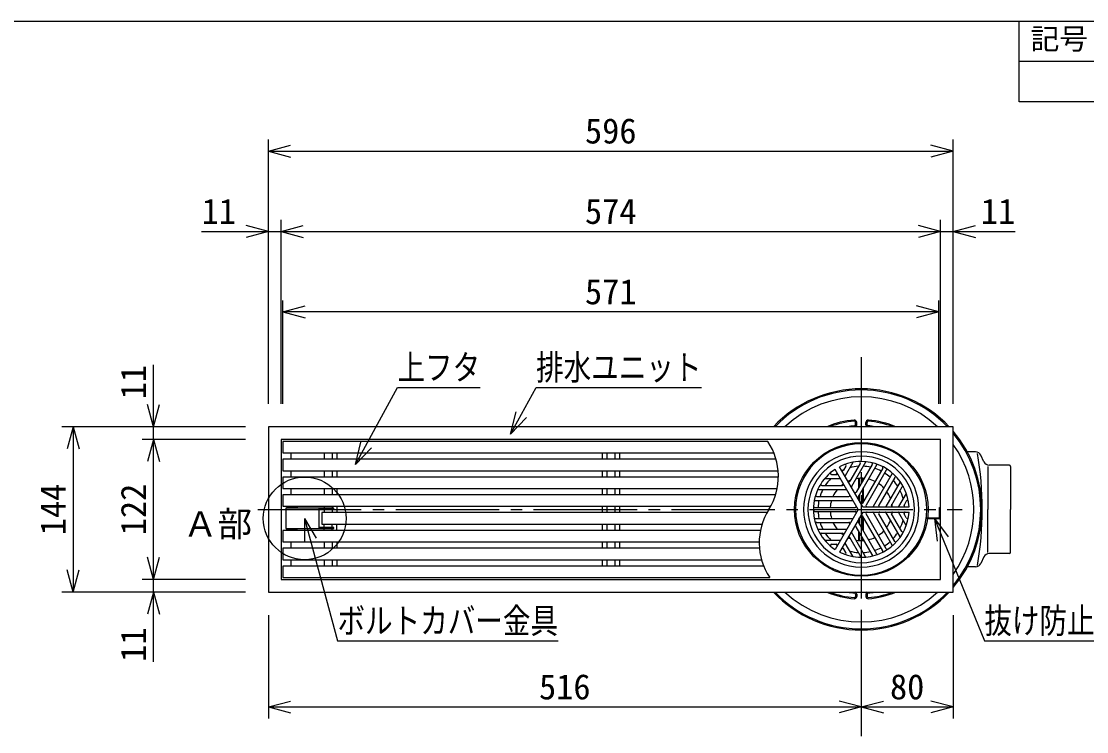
# Model space of a CAD drawing. Units: millimetres, scale not verified. Extents: x -1365 to 1365, y -930 to 870.
# Drawn here: x -574 to 354, y 251 to 870 of the extents above; entities that cross this region are included whole.
import ezdxf
from ezdxf.enums import TextEntityAlignment as Align

# ---------------------------------------------------------------- set-up
doc = ezdxf.new("R2010")
doc.units = ezdxf.units.MM
doc.header["$LTSCALE"] = 10
doc.linetypes.add('CHAIN2', pattern=[12, 9, -1, 1, -1])
for name, color, linetype in [('0-0_計極細', 2, 'Continuous'), ('0-1_計細線', 3, 'Continuous'), ('0-5_寸法線', 7, 'Continuous'), ('0-7_枠細線', 5, 'Continuous'), ('0-8_枠中線', 5, 'Continuous')]:
    doc.layers.add(name, color=color, linetype=linetype)
doc.styles.add('ＭＳ ゴシック', font='')
doc.styles.get('ＭＳ ゴシック').set_extended_font_data('MS Gothic')

msp = doc.modelspace()

# ---------------------------------------------------------------- linework, layer by layer
at = {"layer": '0-0_計極細', "linetype": 'CHAIN2'}
for p, q in [((157.61, 577.48), (157.61, -213.78)), ((-367.57, 444.95), (245.46, 444.95))]:
    msp.add_line(p, q, dxfattribs=at)
at = {"layer": '0-0_計極細'}
for p, q in [((-338.89, 494.2), (-338.89, 488.7)), ((-309.84, 494.2), (-309.84, 488.7)), ((-302.94, 494.2), (-302.94, 488.7)), ((-298.89, 494.2), (-298.89, 488.7)), ((-67.89, 494.2), (-67.89, 488.7)), ((-63.84, 494.2), (-63.84, 488.7)), ((-56.94, 494.2), (-56.94, 488.7)), ((-52.89, 494.2), (-52.89, 488.7)), ((144.24, 482.59), (142.25, 479.14)), ((150.16, 485.81), (143.56, 474.37)), ((156.72, 485.12), (147.76, 469.61)), ((161.39, 486.2), (149.06, 464.84)), ((167.2, 484.21), (153.26, 460.07)), ((171.12, 483.98), (154.57, 455.31)), ((-338.89, 478.7), (-338.89, 473.2)), ((-309.84, 478.7), (-309.84, 473.2)), ((-302.94, 478.7), (-302.94, 473.2)), ((-298.89, 478.7), (-298.89, 473.2)), ((-67.89, 478.7), (-67.89, 473.2)), ((-63.84, 478.7), (-63.84, 473.2)), ((-56.94, 478.7), (-56.94, 473.2)), ((-52.89, 478.7), (-52.89, 473.2)), ((131.75, 475.38), (135.74, 475.38)), ((176.36, 481.01), (158.77, 450.54)), ((179.4, 479.26), (161.81, 448.78)), ((184.59, 476.2), (168.04, 447.53)), ((123.32, 465.84), (141.24, 465.84)), ((126, 471.86), (139.21, 471.86)), ((155.6, 464.12), (155.6, 472.04)), ((156.1, 464.99), (156.1, 472.07)), ((159.11, 470.21), (159.11, 472.07)), ((159.61, 471.08), (159.61, 472.04)), ((159.61, 452.01), (159.61, 464.05)), ((186.75, 472.92), (172.82, 448.78)), ((191.37, 468.89), (179.04, 447.53)), ((192.78, 464.3), (183.82, 448.78)), ((-338.89, 463.2), (-338.89, 457.7)), ((-309.84, 463.2), (-309.84, 457.7)), ((-302.94, 463.2), (-302.94, 457.7)), ((-298.89, 463.2), (-298.89, 457.7)), ((-67.89, 463.2), (-67.89, 457.7)), ((-63.84, 463.2), (-63.84, 457.7)), ((-56.94, 463.2), (-56.94, 457.7)), ((-52.89, 463.2), (-52.89, 457.7)), ((118.87, 456.31), (146.74, 456.31)), ((120.05, 462.33), (144.72, 462.33)), ((155.6, 453.01), (155.6, 457.1)), ((156.1, 452.14), (156.1, 457.97)), ((159.11, 451.14), (159.11, 463.18)), ((196.66, 458.97), (190.05, 447.53)), ((-342.39, 447.1), (-333.39, 447.1)), ((-342.39, 447.1), (-342.39, 446.1)), ((-338.89, 447.7), (-338.89, 447.1)), ((-333.39, 447.1), (-333.39, 446.1)), ((-309.84, 447.7), (-309.84, 446.1)), ((-302.94, 447.7), (-302.94, 446.1)), ((-298.89, 447.7), (-298.89, 442.2)), ((-67.89, 447.7), (-67.89, 442.2)), ((-63.84, 447.7), (-63.84, 442.2)), ((-56.94, 447.7), (-56.94, 442.2)), ((-52.89, 447.7), (-52.89, 442.2)), ((117.06, 446.78), (152.25, 446.78)), ((117.11, 452.8), (150.22, 452.8)), ((196.82, 452.23), (194.83, 448.78)), ((-309.84, 445.1), (-309.84, 442.2)), ((-302.94, 445.1), (-302.94, 442.2)), ((117.06, 443.27), (152.25, 443.27)), ((117.11, 437.24), (150.22, 437.24)), ((155.6, 432.94), (155.6, 437.03)), ((156.1, 432.07), (156.1, 437.9)), ((176.36, 409.03), (158.77, 439.5)), ((159.11, 426.86), (159.11, 438.9)), ((159.61, 425.99), (159.61, 438.03)), ((179.4, 410.78), (161.81, 441.26)), ((184.59, 413.84), (168.04, 442.51)), ((186.75, 417.12), (172.82, 441.26)), ((191.37, 421.15), (179.04, 442.51)), ((192.78, 425.74), (183.82, 441.26)), ((196.66, 431.07), (190.05, 442.51)), ((196.82, 437.81), (194.83, 441.26)), ((216.61, 436.77), (216.61, 437.77)), ((-342.39, 427.3), (-342.39, 428.3)), ((-342.39, 427.3), (-333.39, 427.3)), ((-338.89, 427.3), (-338.89, 426.7)), ((-333.39, 427.3), (-333.39, 428.3)), ((-309.84, 429.3), (-309.84, 432.2)), ((-309.84, 426.7), (-309.84, 428.3)), ((-302.94, 429.3), (-302.94, 432.2)), ((-302.94, 426.7), (-302.94, 428.3)), ((-298.89, 426.7), (-298.89, 432.2)), ((-67.89, 432.2), (-67.89, 426.7)), ((-63.84, 432.2), (-63.84, 426.7)), ((-56.94, 432.2), (-56.94, 426.7)), ((-52.89, 432.2), (-52.89, 426.7)), ((118.87, 433.73), (146.74, 433.73)), ((120.05, 427.71), (144.72, 427.71)), ((167.2, 405.83), (153.26, 429.97)), ((171.12, 406.06), (154.57, 434.74)), ((123.32, 424.2), (141.24, 424.2)), ((126, 418.18), (139.21, 418.18)), ((156.72, 404.92), (147.76, 420.44)), ((161.39, 403.84), (149.06, 425.2)), ((155.6, 418), (155.6, 425.92)), ((156.1, 417.97), (156.1, 425.05)), ((159.11, 417.97), (159.11, 419.84)), ((159.61, 418), (159.61, 418.97)), ((-338.89, 416.7), (-338.89, 411.2)), ((-309.84, 416.7), (-309.84, 411.2)), ((-302.94, 416.7), (-302.94, 411.2)), ((-298.89, 416.7), (-298.89, 411.2)), ((-67.89, 416.7), (-67.89, 411.2)), ((-63.84, 416.7), (-63.84, 411.2)), ((-56.94, 416.7), (-56.94, 411.2)), ((-52.89, 416.7), (-52.89, 411.2)), ((131.75, 414.67), (135.74, 414.67)), ((144.24, 407.46), (142.25, 410.9)), ((150.16, 404.23), (143.56, 415.67)), ((-338.89, 401.2), (-338.89, 395.7)), ((-309.84, 401.2), (-309.84, 395.7)), ((-302.94, 401.2), (-302.94, 395.7)), ((-298.89, 401.2), (-298.89, 395.7)), ((-67.89, 401.2), (-67.89, 395.7)), ((-63.84, 401.2), (-63.84, 395.7)), ((-56.94, 401.2), (-56.94, 395.7)), ((-52.89, 401.2), (-52.89, 395.7))]:
    msp.add_line(p, q, dxfattribs=at)
for centre, radius, start, end in [((31.18, 473.95), 54.31, 327.72738, 33.84606), ((157.61, 445.02), 50.15, 90, 270), ((157.61, 445.02), 50.15, 270, 90), ((143.38, 483.09), 1, 330, 110.49823), ((157.61, 445.02), 37.63, 93.596, 105.50678), ((150.6, 485.56), 0.502, 99.81001, 150), ((155.85, 485.62), 1, 330, 92.48216), ((157.61, 445.02), 37.63, 77.4576, 87.38711), ((157.61, 445.02), 37.63, 77.4576, 87.38711), ((161.83, 485.95), 0.502, 84.11294, 150), ((166.33, 484.72), 1, 330, 77.60597), ((171.55, 483.73), 0.502, 70.18513, 150), ((175.49, 481.52), 1, 330, 63.89345), ((131.75, 476.38), 1, 129.50177, 270), ((157.61, 445.02), 37.63, 123.68035, 126.22848), ((135.74, 476.38), 1, 270, 30), ((141.38, 479.64), 1, 210, 330), ((157.61, 445.02), 37.63, 113.77152, 116.31965), ((143.99, 474.12), 0.502, 150, 210), ((157.61, 445.02), 37.63, 62.67477, 71.92708), ((157.61, 445.02), 37.63, 48.07292, 57.32523), ((180.27, 478.76), 1, 56.10655, 150), ((184.15, 476.45), 0.502, 330, 49.81487), ((187.62, 472.42), 1, 42.39403, 150), ((123.32, 466.85), 1, 147.51784, 270), ((126, 471.36), 0.502, 90, 140.18999), ((157.61, 445.02), 37.63, 134.49322, 146.404), ((139.21, 471.36), 0.502, 30, 90), ((157.61, 445.02), 27.09, 124.78019, 129.77896), ((141.24, 466.85), 1, 270, 30), ((146.89, 470.11), 1, 210, 330), ((157.61, 445.02), 27.09, 110.22104, 115.21981), ((149.5, 464.59), 0.502, 150, 210), ((157.61, 445.02), 27.09, 84.62432, 99.70902), ((157.61, 445.02), 27.09, 84.62432, 90), ((157.61, 445.02), 27.09, 63.71622, 76.68065), ((157.61, 445.02), 27.09, 43.31935, 56.28378), ((157.61, 445.02), 37.63, 32.61289, 42.5424), ((190.94, 469.14), 0.502, 330, 35.88706), ((193.65, 463.8), 1, 27.51784, 150), ((118.87, 457.31), 1, 162.39403, 270), ((120.05, 461.83), 0.502, 90, 155.88706), ((157.61, 445.02), 37.63, 152.61289, 162.5424), ((157.61, 445.02), 27.09, 140.29098, 155.37568), ((144.72, 461.83), 0.502, 30, 90), ((146.74, 457.31), 1, 270, 30), ((152.39, 460.58), 1, 210, 330), ((155, 455.06), 0.502, 150, 210), ((157.61, 445.02), 27.09, 20.29098, 35.37568), ((157.61, 445.02), 37.63, 14.49322, 26.40401), ((117.06, 447.78), 1, 176.10043, 269.99386), ((117.11, 452.3), 0.502, 89.99378, 169.80868), ((157.61, 445.02), 37.63, 168.07292, 177.32523), ((157.61, 445.02), 27.09, 163.31935, 176.28378), ((150.22, 452.3), 0.502, 30, 90), ((152.25, 447.78), 1, 270, 30), ((157.9, 451.04), 1, 210, 330), ((157.9, 451.04), 1, 253.22135, 330), ((162.68, 448.28), 1, 150, 270), ((167.6, 447.78), 0.502, 270, 330), ((173.68, 448.28), 1, 150, 270), ((178.61, 447.78), 0.502, 270, 330), ((184.69, 448.28), 1, 150, 270), ((157.61, 445.02), 27.09, 4.78019, 9.77896), ((189.62, 447.78), 0.502, 270, 330), ((195.7, 448.28), 1, 150, 270), ((157.61, 445.02), 37.63, 3.68035, 6.22848), ((197.69, 451.73), 1, 9.50177, 150), ((123.03, 415.95), 54.31, 147.72738, 213.84606), ((117.06, 442.26), 1, 90, 183.89345), ((117.11, 437.75), 0.502, 190.17883, 269.99383), ((157.61, 445.02), 37.63, 182.67477, 191.92708), ((157.61, 445.02), 27.09, 183.71622, 196.68065), ((150.22, 437.75), 0.502, 270, 330), ((152.25, 442.26), 1, 330, 90), ((157.9, 439), 1, 30, 150), ((157.9, 439), 1, 30, 106.77865), ((162.68, 441.76), 1, 90, 210), ((167.6, 442.26), 0.502, 30, 90), ((173.68, 441.76), 1, 90, 210), ((178.61, 442.26), 0.502, 30, 90), ((184.69, 441.76), 1, 90, 210), ((157.61, 445.02), 27.09, 350.22104, 355.21981), ((189.62, 442.26), 0.502, 30, 90), ((195.7, 441.76), 1, 90, 210), ((157.61, 445.02), 37.63, 353.77152, 356.31965), ((197.69, 438.31), 1, 210, 350.49823), ((118.87, 432.73), 1, 90, 197.60597), ((120.05, 428.21), 0.502, 204.11294, 270), ((157.61, 445.02), 37.63, 197.4576, 207.38711), ((157.61, 445.02), 27.09, 204.62432, 219.70902), ((144.72, 428.21), 0.502, 270, 330), ((146.74, 432.73), 1, 330, 90), ((152.39, 429.47), 1, 30, 150), ((155, 434.99), 0.502, 150, 210), ((157.61, 445.02), 27.09, 324.62432, 339.70902), ((157.61, 445.02), 37.63, 333.596, 345.50678), ((123.32, 423.2), 1, 90, 212.48216), ((157.61, 445.02), 37.63, 213.59599, 225.50678), ((139.21, 418.68), 0.502, 270, 330), ((157.61, 445.02), 27.09, 230.22104, 235.21981), ((141.24, 423.2), 1, 330, 90), ((146.89, 419.93), 1, 30, 150), ((157.61, 445.02), 27.09, 244.78019, 249.77896), ((149.5, 425.45), 0.502, 150, 210), ((157.61, 445.02), 27.09, 260.29098, 275.37568), ((157.61, 445.02), 27.09, 283.31935, 296.28378), ((157.61, 445.02), 27.09, 303.71622, 316.68065), ((157.61, 445.02), 37.63, 317.4576, 327.38711), ((190.94, 420.9), 0.502, 324.11294, 30), ((193.65, 426.24), 1, 210, 332.48216), ((131.75, 413.66), 1, 90, 230.49823), ((157.61, 445.02), 37.63, 233.77152, 236.31965), ((135.74, 413.66), 1, 330, 90), ((141.38, 410.4), 1, 30, 150), ((157.61, 445.02), 37.63, 243.68035, 246.22848), ((143.99, 415.92), 0.502, 149.99998, 210.00002), ((157.61, 445.02), 37.63, 254.49322, 266.404), ((157.61, 445.02), 37.63, 272.61289, 282.5424), ((157.61, 445.02), 37.63, 288.07292, 297.32523), ((175.49, 408.53), 1, 296.10655, 30), ((157.61, 445.02), 37.63, 302.67477, 311.92708), ((180.27, 411.29), 1, 210, 303.89345), ((184.15, 413.59), 0.502, 310.18513, 30), ((187.62, 417.62), 1, 210, 317.60597), ((143.38, 406.95), 1, 249.50177, 30), ((150.6, 404.48), 0.502, 210, 260.18999), ((155.85, 404.42), 1, 267.51784, 30), ((161.83, 404.1), 0.502, 210, 275.88706), ((166.33, 405.33), 1, 282.39403, 30), ((171.55, 406.31), 0.502, 210, 289.81487)]:
    msp.add_arc(centre, radius, start, end, dxfattribs=at)
at = {"layer": '0-1_計細線'}
for p, q in [((152.61, 518.78), (152.61, 520.78)), ((153.61, 518.78), (153.61, 520.78)), ((161.61, 518.78), (161.61, 520.78)), ((162.61, 518.78), (162.61, 520.78)), ((-345.89, 504.2), (-345.89, 494.2)), ((76.29, 504.2), (-345.89, 504.2)), ((-345.89, 494.2), (81.58, 494.2)), ((257.14, 495.02), (249.94, 495.02)), ((264.37, 486.39), (261.66, 492.15)), ((-345.89, 488.7), (-345.89, 478.7)), ((83.45, 488.7), (-345.89, 488.7)), ((267.69, 482.52), (267.69, 445.02)), ((286.61, 483.52), (268.89, 483.52)), ((287.61, 482.52), (287.61, 445.02)), ((-345.89, 478.7), (85.29, 478.7)), ((-345.89, 473.2), (-345.89, 463.2)), ((85.49, 473.2), (-345.89, 473.2)), ((155, 445.02), (134.86, 479.9)), ((158.91, 447.28), (138.77, 482.16)), ((-345.89, 463.2), (84.42, 463.2)), ((-345.89, 457.7), (-345.89, 447.7)), ((83.01, 457.7), (-345.89, 457.7)), ((-345.89, 447.7), (78.73, 447.7)), ((-301.39, 446.1), (-343.39, 446.1)), ((-343.39, 446.1), (-343.39, 428.3)), ((-314.19, 428.3), (-314.19, 446.1)), ((-301.39, 445.1), (-301.39, 446.1)), ((158.91, 447.28), (157.61, 449.54)), ((158.91, 447.28), (161.52, 447.28)), ((158.91, 447.28), (199.19, 447.28)), ((225.61, 446.77), (226.61, 446.77)), ((225.61, 437.77), (225.61, 446.77)), ((-314.19, 445.1), (-301.39, 445.1)), ((-311.89, 442.2), (-311.89, 432.2)), ((75.48, 442.2), (-311.89, 442.2)), ((155, 445.02), (134.86, 410.14)), ((158.91, 442.76), (138.77, 407.88)), ((158.91, 442.76), (199.19, 442.76)), ((225.61, 436.77), (214.61, 436.77)), ((267.69, 407.52), (267.69, 445.02)), ((287.61, 407.52), (287.61, 445.02)), ((-345.89, 426.7), (-345.89, 416.7)), ((69.79, 426.7), (-345.89, 426.7)), ((-343.39, 428.3), (-301.39, 428.3)), ((-301.39, 429.3), (-314.19, 429.3)), ((-311.89, 432.2), (71.2, 432.2)), ((-301.39, 428.3), (-301.39, 429.3)), ((-345.89, 416.7), (68.72, 416.7)), ((-345.89, 411.2), (-345.89, 401.2)), ((68.92, 411.2), (-345.89, 411.2)), ((-345.89, 401.2), (70.76, 401.2)), ((264.37, 403.65), (261.66, 397.89)), ((286.61, 406.52), (268.89, 406.52)), ((-345.89, 395.7), (-345.89, 385.7)), ((72.63, 395.7), (-345.89, 395.7)), ((257.14, 395.02), (249.94, 395.02)), ((-345.89, 385.7), (77.92, 385.7)), ((152.61, 371.26), (152.61, 369.26)), ((153.61, 371.26), (153.61, 369.26)), ((161.61, 371.26), (161.61, 369.26)), ((162.61, 371.26), (162.61, 369.26))]:
    msp.add_line(p, q, dxfattribs=at)
for points in [[(-358.39, 517.02), (-358.39, 373.02), (237.61, 373.02), (237.61, 517.02)], [(-347.39, 506.02), (-347.39, 384.02), (226.61, 384.02), (226.61, 506.02)]]:
    msp.add_lwpolyline(points, close=True, dxfattribs=at)
msp.add_lwpolyline([(214.61, 436.77), (214.61, 437.77), (225.61, 437.77)], dxfattribs=at)
msp.add_circle((157.61, 445.02), 58.2, dxfattribs=at)
for centre, radius, start, end in [((157.61, 445.02), 105, 43.29187, 136.70813), ((157.61, 445.02), 104, 43.81312, 136.18688), ((157.61, 445.02), 98, 47.28142, 132.71858), ((157.61, 445.02), 78, 94.52806, 112.61971), ((157.61, 445.02), 77, 94.52806, 110.73223), ((151.61, 520.78), 2, 360, 94.52806), ((151.61, 520.78), 1, 360, 94.52806), ((163.61, 520.78), 2, 85.47194, 180), ((163.61, 520.78), 1, 85.47194, 180), ((157.61, 445.02), 77, 69.2388, 85.47194), ((157.61, 445.02), 78, 67.31293, 85.47194), ((157.61, 445.02), 73, 94.65071, 99.60712), ((151.61, 518.78), 1, 274.65071, 360), ((151.61, 518.78), 2, 298.58141, 360), ((163.61, 518.78), 2, 180, 241.41859), ((163.61, 518.78), 1, 180, 265.34929), ((157.61, 445.02), 73, 80.69166, 85.34929), ((157.61, 445.02), 105, 319.63235, 40.36765), ((157.61, 445.02), 104, 320.28481, 39.71519), ((157.61, 445.02), 57.2, 90, 270), ((157.61, 445.02), 57.2, 270, 90), ((157.61, 445.02), 98, 324.71867, 35.28133), ((257.14, 490.02), 5, 25.2083, 90), ((-17.06, 445.02), 280, 349.95893, 10.04107), ((157.61, 445.02), 46.41, 90, 270), ((157.61, 445.02), 41.65, 90, 116.89208), ((157.61, 445.02), 46.41, 270, 90), ((157.61, 445.02), 41.65, 3.10792, 90), ((268.89, 488.52), 5, 205.2083, 270), ((286.61, 482.52), 1, 0, 90), ((157.61, 445.02), 41.65, 123.10792, 236.89208), ((196.22, 459.22), 0.502, 330, 20.18999), ((157.61, 445.02), 41.65, 270, 356.89208), ((225.61, 437.77), 1, 270, 360), ((196.22, 430.82), 0.502, 339.81001, 30), ((126, 418.68), 0.502, 219.81001, 270), ((157.61, 445.02), 41.65, 243.10792, 270), ((268.89, 401.52), 5, 90, 154.7917), ((286.61, 407.52), 1, 270, 360), ((257.14, 400.02), 5, 270, 334.7917), ((157.61, 445.02), 105, 223.29187, 316.70813), ((157.61, 445.02), 104, 223.81312, 316.18688), ((157.61, 445.02), 98, 227.28142, 312.71858), ((157.61, 445.02), 78, 247.38029, 265.47194), ((157.61, 445.02), 77, 249.2388, 265.47194), ((157.61, 445.02), 73, 260.50585, 265.34929), ((151.61, 371.26), 1, 0, 85.34929), ((151.61, 371.26), 2, 0, 63.35361), ((163.61, 371.26), 2, 118.58141, 180), ((163.61, 371.26), 1, 94.65071, 180), ((157.61, 445.02), 73, 274.65071, 279.36215), ((157.61, 445.02), 77, 274.52806, 290.7612), ((157.61, 445.02), 78, 274.52806, 292.61971), ((151.61, 369.26), 2, 265.47194, 0), ((151.61, 369.26), 1, 265.47194, 0), ((163.61, 369.26), 2, 180, 274.52806), ((163.61, 369.26), 1, 180, 274.52806)]:
    msp.add_arc(centre, radius, start, end, dxfattribs=at)
at = {"layer": '0-5_寸法線'}
for p, q in [((-358.39, 537.02), (-358.39, 767.02)), ((-358.39, 757.02), (-339.08, 762.2)), ((237.61, 757.02), (218.29, 762.2)), ((237.61, 537.02), (237.61, 767.02)), ((-358.39, 757.02), (-339.08, 751.84)), ((-358.39, 757.02), (237.61, 757.02)), ((237.61, 757.02), (218.29, 751.84)), ((-358.39, 537.02), (-358.39, 697.02)), ((-347.39, 537.02), (-347.39, 697.02)), ((226.61, 537.02), (226.61, 697.02)), ((237.61, 537.02), (237.61, 697.02)), ((-416.58, 687.02), (-347.39, 687.02)), ((-358.39, 687.02), (-377.71, 692.2)), ((-358.39, 687.02), (-377.71, 681.84)), ((-347.39, 687.02), (-328.08, 692.2)), ((-347.39, 687.02), (-328.08, 681.84)), ((-347.39, 687.02), (226.61, 687.02)), ((226.61, 687.02), (207.29, 692.2)), ((226.61, 687.02), (207.29, 681.84)), ((226.61, 687.02), (291.7, 687.02)), ((237.61, 687.02), (256.92, 692.2)), ((237.61, 687.02), (256.92, 681.84)), ((-345.89, 537.02), (-345.89, 627.02)), ((-345.89, 617.02), (-326.58, 622.2)), ((225.11, 617.02), (205.79, 622.2)), ((225.11, 537.02), (225.11, 627.02)), ((-345.89, 617.02), (-326.58, 611.84)), ((225.11, 617.02), (-345.89, 617.02)), ((225.11, 617.02), (205.79, 611.84)), ((-458.39, 506.02), (-458.39, 570.92)), ((-458.39, 517.02), (-463.57, 536.34)), ((-458.39, 517.02), (-453.22, 536.34)), ((-147.6, 510.55), (-142.9, 529.99)), ((-147.6, 510.55), (-133.81, 525.03)), ((-378.39, 517.02), (-538.39, 517.02)), ((-528.39, 517.02), (-533.57, 497.7)), ((-528.39, 517.02), (-523.22, 497.7)), ((-528.39, 517.02), (-528.39, 373.02)), ((-378.39, 517.02), (-468.39, 517.02)), ((-378.39, 506.02), (-468.39, 506.02)), ((-458.39, 506.02), (-463.57, 486.7)), ((-458.39, 506.02), (-453.22, 486.7)), ((-458.39, 384.02), (-458.39, 506.02)), ((-282.62, 484.21), (-277.92, 503.65)), ((-282.62, 484.21), (-268.83, 498.69)), ((-326.89, 437.2), (-316.89, 419.88)), ((-326.89, 437.2), (-326.89, 417.2)), ((221.26, 437.2), (233.35, 421.27)), ((221.26, 437.2), (223.77, 417.36)), ((-458.39, 384.02), (-463.57, 403.34)), ((-458.39, 384.02), (-453.22, 403.34)), ((-528.39, 373.02), (-533.57, 392.34)), ((-528.39, 373.02), (-523.22, 392.34)), ((-378.39, 384.02), (-468.39, 384.02)), ((-458.39, 312.3), (-458.39, 384.02)), ((-378.39, 373.02), (-538.39, 373.02)), ((-378.39, 373.02), (-468.39, 373.02)), ((-458.39, 373.02), (-463.57, 353.7)), ((-458.39, 373.02), (-453.22, 353.7)), ((-358.39, 353.02), (-358.39, 263.02)), ((157.61, 353.02), (157.61, 263.02)), ((237.61, 353.02), (237.61, 263.02)), ((-358.39, 273.02), (-339.08, 278.2)), ((-358.39, 273.02), (-339.08, 267.84)), ((-358.39, 273.02), (157.61, 273.02)), ((157.61, 273.02), (138.29, 278.2)), ((157.61, 273.02), (138.29, 267.84)), ((157.61, 273.02), (176.92, 278.2)), ((157.61, 273.02), (176.92, 267.84)), ((157.61, 273.02), (237.61, 273.02)), ((237.61, 273.02), (218.29, 278.2)), ((237.61, 273.02), (218.29, 267.84))]:
    msp.add_line(p, q, dxfattribs=at)
for points in [[(-282.62, 484.21), (-246.11, 551.13), (-174.11, 551.13)], [(-147.6, 510.55), (-125.47, 551.13), (18.53, 551.13)], [(-326.89, 437.2), (-298.31, 330.53), (-106.31, 330.53)], [(221.26, 437.2), (264.78, 330.53), (432.78, 330.53)]]:
    msp.add_lwpolyline(points, dxfattribs=at)
msp.add_circle((-326.89, 437.2), 36, dxfattribs=at)
at = {"layer": '0-7_枠細線'}
for p, q in [((295, 800), (295, 870)), ((1365, 835), (295, 835)), ((1365, 800), (295, 800))]:
    msp.add_line(p, q, dxfattribs=at)
at = {"layer": '0-8_枠中線'}
msp.add_lwpolyline([(-1365, -930), (-1365, 870), (1365, 870), (1365, -930)], close=True, dxfattribs=at)

# ---------------------------------------------------------------- texts
at = {"layer": '0-5_寸法線', "style": 'ＭＳ ゴシック'}
for s, p in [('596', (-82.89, 757.02)), ('11', (-416.58, 687.02)), ('574', (-82.89, 687.02)), ('11', (261.7, 687.02)), ('571', (-82.89, 617.02)), ('Ａ部', (-432.68, 414.75)), ('516', (-122.89, 273.02)), ('80', (182.61, 273.02))]:
    msp.add_text(s, height=21.99, dxfattribs=at).set_placement(p, align=Align.BOTTOM_LEFT)
at = {"layer": '0-5_寸法線', "style": 'ＭＳ ゴシック', "width": 0.8}
for s, p in [('上フタ', (-246.11, 551.13)), ('排水ユニット', (-125.47, 551.13)), ('ボルトカバー金具', (-298.31, 330.53)), ('抜け防止Ｌ金具', (264.78, 330.53))]:
    msp.add_text(s, height=21.99, dxfattribs=at).set_placement(p, align=Align.BOTTOM_LEFT)
at = {"layer": '0-5_寸法線', "style": 'ＭＳ ゴシック'}
for s, p in [('11', (-458.39, 540.92)), ('144', (-528.39, 422.52)), ('122', (-458.39, 422.52)), ('11', (-458.39, 312.3))]:
    msp.add_text(s, height=21.99, rotation=90, dxfattribs=at).set_placement(p, align=Align.BOTTOM_LEFT)
at = {"layer": '0-7_枠細線', "style": 'ＭＳ ゴシック'}
msp.add_text('記号', height=18.33, dxfattribs=at).set_placement((305, 840), align=Align.BOTTOM_LEFT)

doc.saveas('drawing.dxf')
